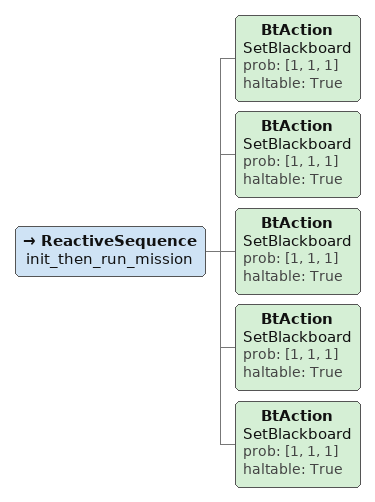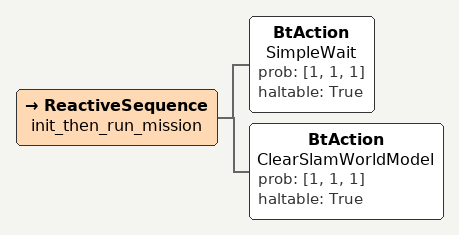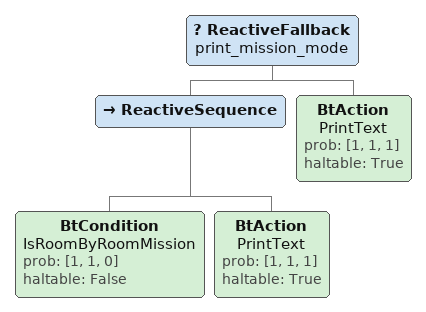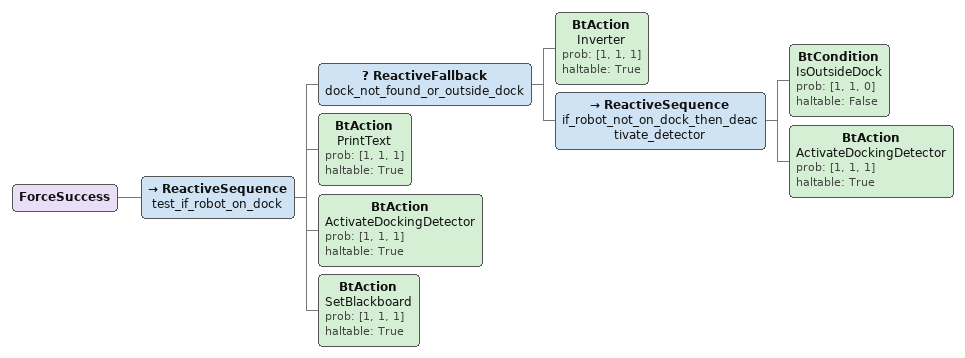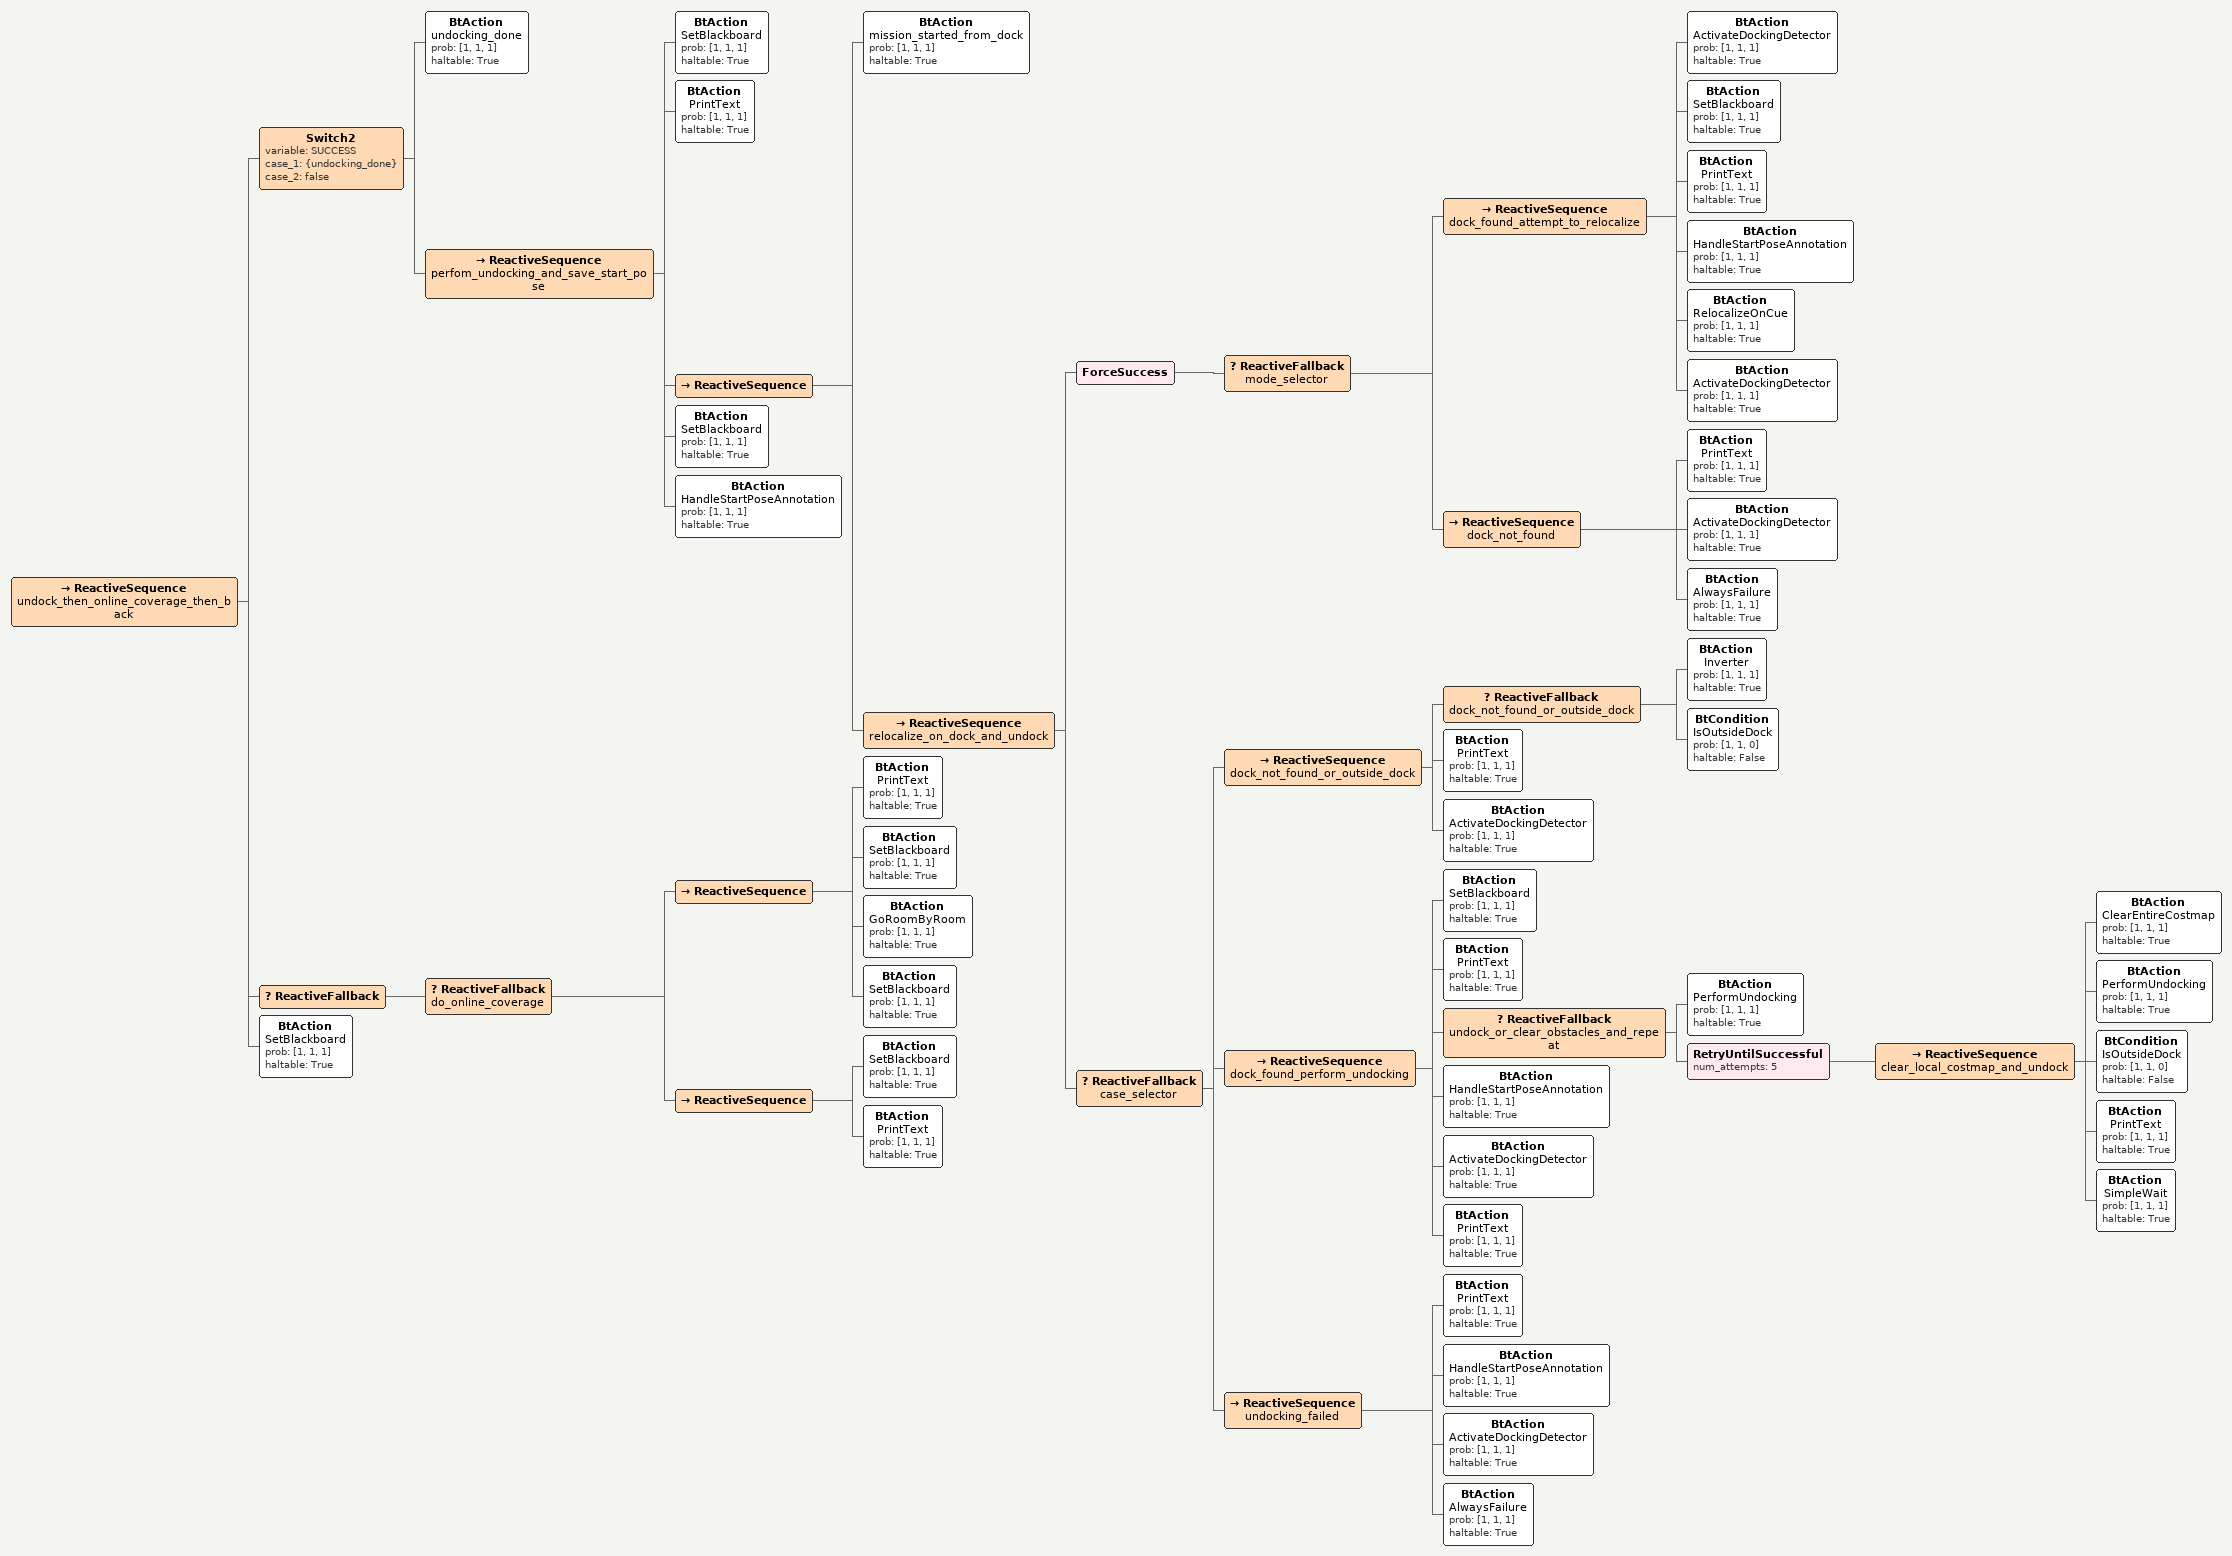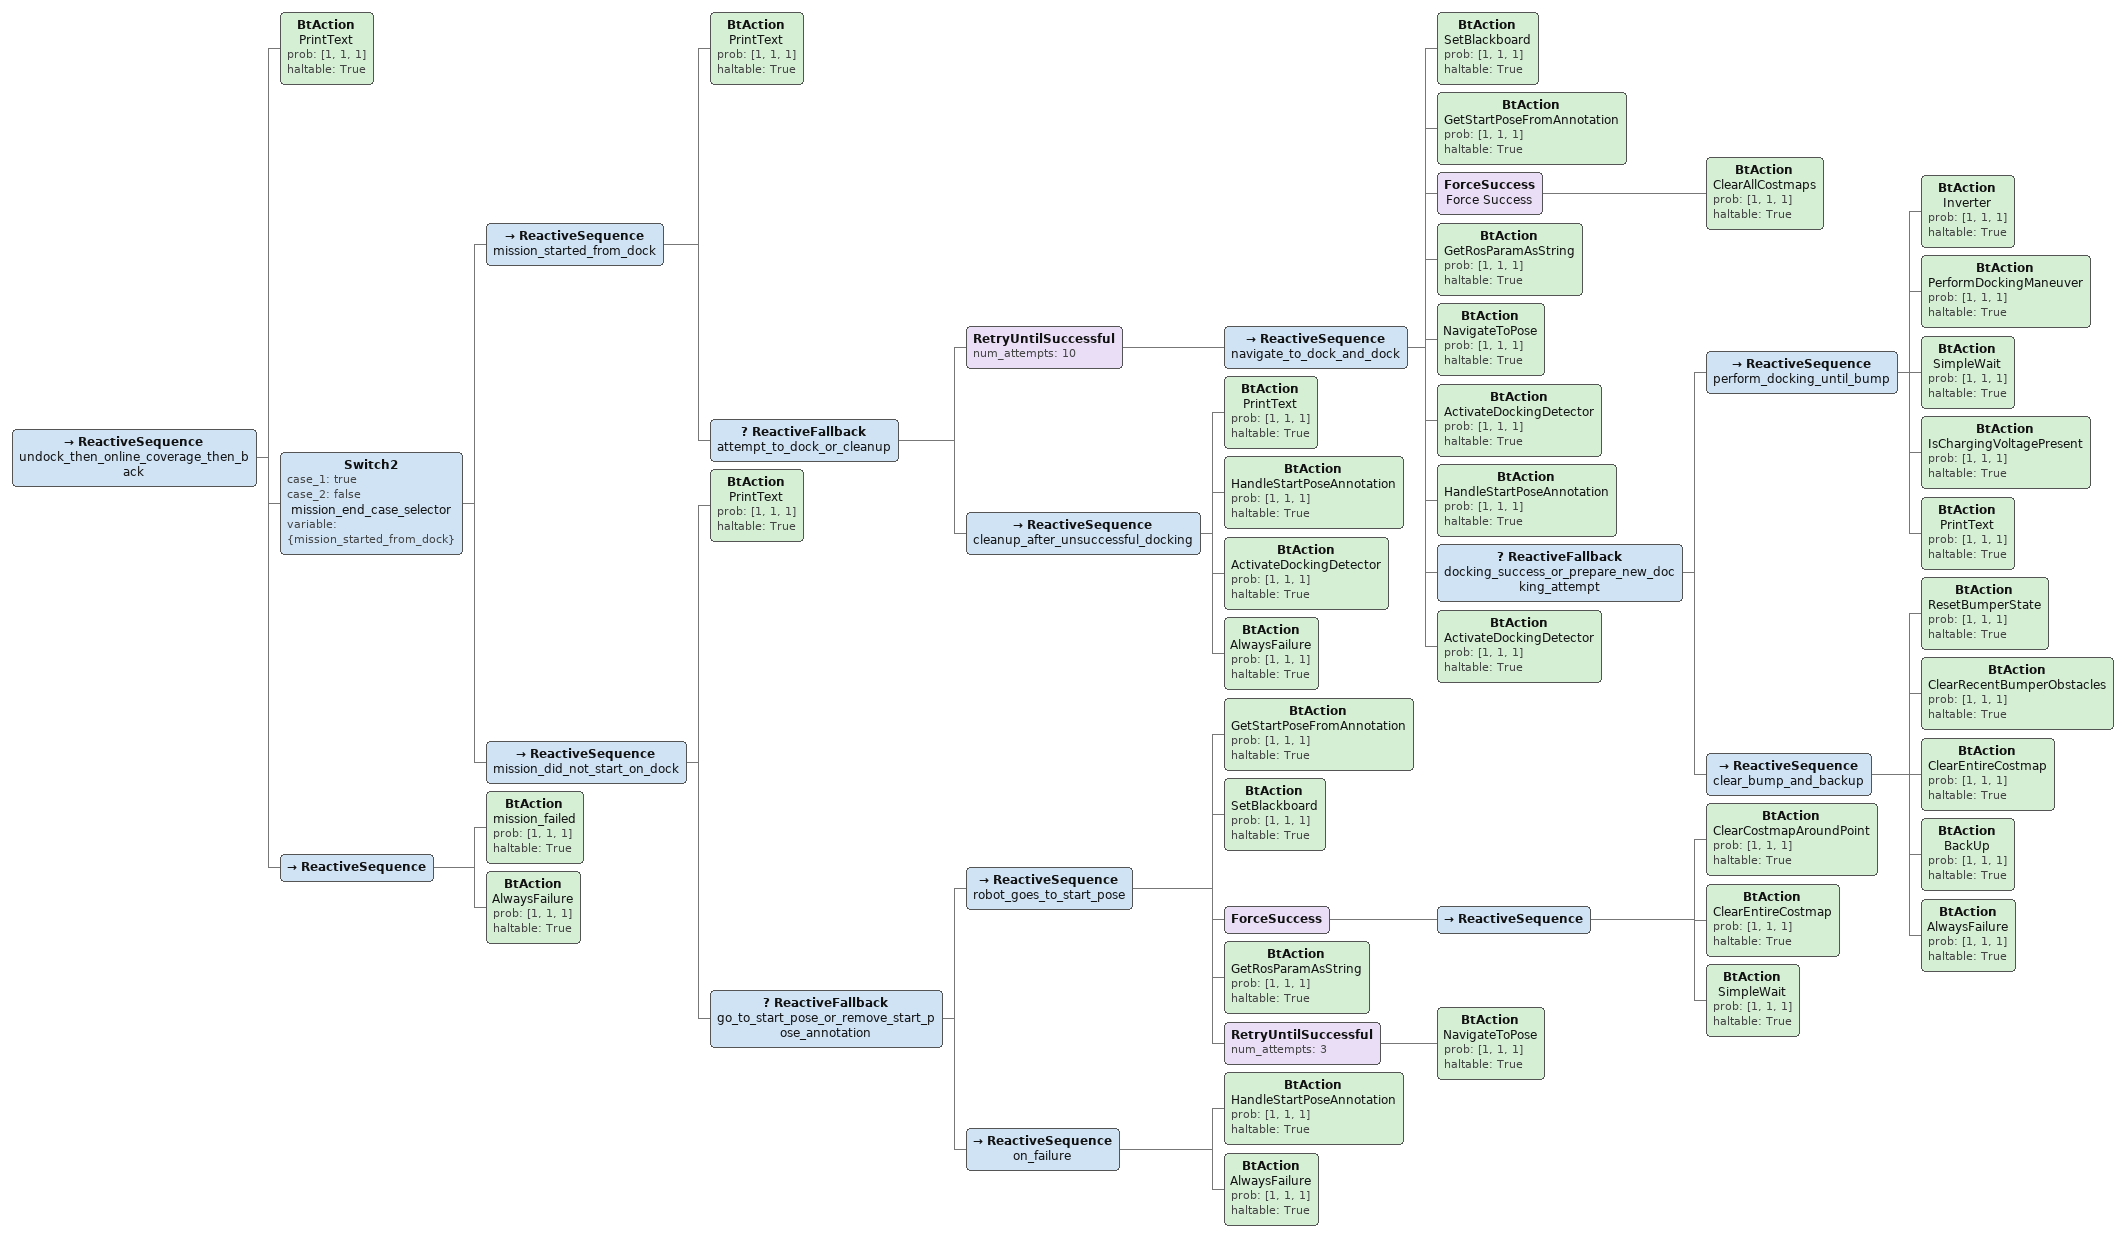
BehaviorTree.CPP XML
<ReactiveSequence name="init_then_run_mission">
	<BtAction name="SetBlackboard" prob="[1, 1, 1]" haltable="True"/>
	<BtAction name="SetBlackboard" prob="[1, 1, 1]" haltable="True"/>
	<BtAction name="SetBlackboard" prob="[1, 1, 1]" haltable="True"/>
	<BtAction name="SetBlackboard" prob="[1, 1, 1]" haltable="True"/>
	<BtAction name="SetBlackboard" prob="[1, 1, 1]" haltable="True"/>
</ReactiveSequence>

<ReactiveSequence name="init_then_run_mission">
	<BtAction name="SimpleWait" prob="[1, 1, 1]" haltable="True"/>
	<BtAction name="ClearSlamWorldModel" prob="[1, 1, 1]" haltable="True"/>
</ReactiveSequence>

<ReactiveFallback name="print_mission_mode">
	<ReactiveSequence>
		<BtCondition name="IsRoomByRoomMission" prob="[1, 1, 0]" haltable="False"/>
		<BtAction name="PrintText" prob="[1, 1, 1]" haltable="True"/>
	</ReactiveSequence>
	<BtAction name="PrintText" prob="[1, 1, 1]" haltable="True"/>
</ReactiveFallback>

<ForceSuccess>
	<ReactiveSequence name="test_if_robot_on_dock">
		<ReactiveFallback name="dock_not_found_or_outside_dock">
			<BtAction name="Inverter" prob="[1, 1, 1]" haltable="True"/>
			<ReactiveSequence name="if_robot_not_on_dock_then_deactivate_detector">
				<BtCondition name="IsOutsideDock" prob="[1, 1, 0]" haltable="False"/>
				<BtAction name="ActivateDockingDetector" prob="[1, 1, 1]" haltable="True"/>
			</ReactiveSequence>
		</ReactiveFallback>
		<BtAction name="PrintText" prob="[1, 1, 1]" haltable="True"/>
		<BtAction name="ActivateDockingDetector" prob="[1, 1, 1]" haltable="True"/>
		<BtAction name="SetBlackboard" prob="[1, 1, 1]" haltable="True"/>
	</ReactiveSequence>
</ForceSuccess>

<ReactiveSequence name="undock_then_online_coverage_then_back">
	<Switch2 variable="SUCCESS" case_1="{undocking_done}" case_2="false">
		<BtAction name="undocking_done" prob="[1, 1, 1]" haltable="True"/>
		<ReactiveSequence name="perfom_undocking_and_save_start_pose">
			<BtAction name="SetBlackboard" prob="[1, 1, 1]" haltable="True"/>
			<BtAction name="PrintText" prob="[1, 1, 1]" haltable="True"/>
			<ReactiveSequence>
				<BtAction name="mission_started_from_dock" prob="[1, 1, 1]" haltable="True"/>
				<ReactiveSequence name="relocalize_on_dock_and_undock">
					<ForceSuccess>
						<ReactiveFallback name="mode_selector">
							<ReactiveSequence name="dock_found_attempt_to_relocalize">
								<BtAction name="ActivateDockingDetector" prob="[1, 1, 1]" haltable="True"/>
								<BtAction name="SetBlackboard" prob="[1, 1, 1]" haltable="True"/>
								<BtAction name="PrintText" prob="[1, 1, 1]" haltable="True"/>
								<BtAction name="HandleStartPoseAnnotation" prob="[1, 1, 1]" haltable="True"/>
								<BtAction name="RelocalizeOnCue" prob="[1, 1, 1]" haltable="True"/>
								<BtAction name="ActivateDockingDetector" prob="[1, 1, 1]" haltable="True"/>
							</ReactiveSequence>
							<ReactiveSequence name="dock_not_found">
								<BtAction name="PrintText" prob="[1, 1, 1]" haltable="True"/>
								<BtAction name="ActivateDockingDetector" prob="[1, 1, 1]" haltable="True"/>
								<BtAction name="AlwaysFailure" prob="[1, 1, 1]" haltable="True"/>
							</ReactiveSequence>
						</ReactiveFallback>
					</ForceSuccess>
					<ReactiveFallback name="case_selector">
						<ReactiveSequence name="dock_not_found_or_outside_dock">
							<ReactiveFallback name="dock_not_found_or_outside_dock">
								<BtAction name="Inverter" prob="[1, 1, 1]" haltable="True"/>
								<BtCondition name="IsOutsideDock" prob="[1, 1, 0]" haltable="False"/>
							</ReactiveFallback>
							<BtAction name="PrintText" prob="[1, 1, 1]" haltable="True"/>
							<BtAction name="ActivateDockingDetector" prob="[1, 1, 1]" haltable="True"/>
						</ReactiveSequence>
						<ReactiveSequence name="dock_found_perform_undocking">
							<BtAction name="SetBlackboard" prob="[1, 1, 1]" haltable="True"/>
							<BtAction name="PrintText" prob="[1, 1, 1]" haltable="True"/>
							<ReactiveFallback name="undock_or_clear_obstacles_and_repeat">
								<BtAction name="PerformUndocking" prob="[1, 1, 1]" haltable="True"/>
								<RetryUntilSuccessful num_attempts="5">
									<ReactiveSequence name="clear_local_costmap_and_undock">
										<BtAction name="ClearEntireCostmap" prob="[1, 1, 1]" haltable="True"/>
										<BtAction name="PerformUndocking" prob="[1, 1, 1]" haltable="True"/>
										<BtCondition name="IsOutsideDock" prob="[1, 1, 0]" haltable="False"/>
										<BtAction name="PrintText" prob="[1, 1, 1]" haltable="True"/>
										<BtAction name="SimpleWait" prob="[1, 1, 1]" haltable="True"/>
									</ReactiveSequence>
								</RetryUntilSuccessful>
							</ReactiveFallback>
							<BtAction name="HandleStartPoseAnnotation" prob="[1, 1, 1]" haltable="True"/>
							<BtAction name="ActivateDockingDetector" prob="[1, 1, 1]" haltable="True"/>
							<BtAction name="PrintText" prob="[1, 1, 1]" haltable="True"/>
						</ReactiveSequence>
						<ReactiveSequence name="undocking_failed">
							<BtAction name="PrintText" prob="[1, 1, 1]" haltable="True"/>
							<BtAction name="HandleStartPoseAnnotation" prob="[1, 1, 1]" haltable="True"/>
							<BtAction name="ActivateDockingDetector" prob="[1, 1, 1]" haltable="True"/>
							<BtAction name="AlwaysFailure" prob="[1, 1, 1]" haltable="True"/>
						</ReactiveSequence>
					</ReactiveFallback>
				</ReactiveSequence>
			</ReactiveSequence>
			<BtAction name="SetBlackboard" prob="[1, 1, 1]" haltable="True"/>
			<BtAction name="HandleStartPoseAnnotation" prob="[1, 1, 1]" haltable="True"/>
		</ReactiveSequence>
	</Switch2>
	<ReactiveFallback>
		<ReactiveFallback name="do_online_coverage">
			<ReactiveSequence>
				<BtAction name="PrintText" prob="[1, 1, 1]" haltable="True"/>
				<BtAction name="SetBlackboard" prob="[1, 1, 1]" haltable="True"/>
				<BtAction name="GoRoomByRoom" prob="[1, 1, 1]" haltable="True"/>
				<BtAction name="SetBlackboard" prob="[1, 1, 1]" haltable="True"/>
			</ReactiveSequence>
			<ReactiveSequence>
				<BtAction name="SetBlackboard" prob="[1, 1, 1]" haltable="True"/>
				<BtAction name="PrintText" prob="[1, 1, 1]" haltable="True"/>
			</ReactiveSequence>
		</ReactiveFallback>
	</ReactiveFallback>
	<BtAction name="SetBlackboard" prob="[1, 1, 1]" haltable="True"/>
</ReactiveSequence>

<ReactiveSequence name="undock_then_online_coverage_then_back">
	<BtAction name="PrintText" prob="[1, 1, 1]" haltable="True"/>
	<Switch2 case_1="true" case_2="false" name="mission_end_case_selector" variable="{mission_started_from_dock}">
		<ReactiveSequence name="mission_started_from_dock">
			<BtAction name="PrintText" prob="[1, 1, 1]" haltable="True"/>
			<ReactiveFallback name="attempt_to_dock_or_cleanup">
				<RetryUntilSuccessful num_attempts="10">
					<ReactiveSequence name="navigate_to_dock_and_dock">
						<BtAction name="SetBlackboard" prob="[1, 1, 1]" haltable="True"/>
						<BtAction name="GetStartPoseFromAnnotation" prob="[1, 1, 1]" haltable="True"/>
						<ForceSuccess name="Force Success">
							<BtAction name="ClearAllCostmaps" prob="[1, 1, 1]" haltable="True"/>
						</ForceSuccess>
						<BtAction name="GetRosParamAsString" prob="[1, 1, 1]" haltable="True"/>
						<BtAction name="NavigateToPose" prob="[1, 1, 1]" haltable="True"/>
						<BtAction name="ActivateDockingDetector" prob="[1, 1, 1]" haltable="True"/>
						<BtAction name="HandleStartPoseAnnotation" prob="[1, 1, 1]" haltable="True"/>
						<ReactiveFallback name="docking_success_or_prepare_new_docking_attempt">
							<ReactiveSequence name="perform_docking_until_bump">
								<BtAction name="Inverter" prob="[1, 1, 1]" haltable="True"/>
								<BtAction name="PerformDockingManeuver" prob="[1, 1, 1]" haltable="True"/>
								<BtAction name="SimpleWait" prob="[1, 1, 1]" haltable="True"/>
								<BtAction name="IsChargingVoltagePresent" prob="[1, 1, 1]" haltable="True"/>
								<BtAction name="PrintText" prob="[1, 1, 1]" haltable="True"/>
							</ReactiveSequence>
							<ReactiveSequence name="clear_bump_and_backup">
								<BtAction name="ResetBumperState" prob="[1, 1, 1]" haltable="True"/>
								<BtAction name="ClearRecentBumperObstacles" prob="[1, 1, 1]" haltable="True"/>
								<BtAction name="ClearEntireCostmap" prob="[1, 1, 1]" haltable="True"/>
								<BtAction name="BackUp" prob="[1, 1, 1]" haltable="True"/>
								<BtAction name="AlwaysFailure" prob="[1, 1, 1]" haltable="True"/>
							</ReactiveSequence>
						</ReactiveFallback>
						<BtAction name="ActivateDockingDetector" prob="[1, 1, 1]" haltable="True"/>
					</ReactiveSequence>
				</RetryUntilSuccessful>
				<ReactiveSequence name="cleanup_after_unsuccessful_docking">
					<BtAction name="PrintText" prob="[1, 1, 1]" haltable="True"/>
					<BtAction name="HandleStartPoseAnnotation" prob="[1, 1, 1]" haltable="True"/>
					<BtAction name="ActivateDockingDetector" prob="[1, 1, 1]" haltable="True"/>
					<BtAction name="AlwaysFailure" prob="[1, 1, 1]" haltable="True"/>
				</ReactiveSequence>
			</ReactiveFallback>
		</ReactiveSequence>
		<ReactiveSequence name="mission_did_not_start_on_dock">
			<BtAction name="PrintText" prob="[1, 1, 1]" haltable="True"/>
			<ReactiveFallback name="go_to_start_pose_or_remove_start_pose_annotation">
				<ReactiveSequence name="robot_goes_to_start_pose">
					<BtAction name="GetStartPoseFromAnnotation" prob="[1, 1, 1]" haltable="True"/>
					<BtAction name="SetBlackboard" prob="[1, 1, 1]" haltable="True"/>
					<ForceSuccess>
						<ReactiveSequence>
							<BtAction name="ClearCostmapAroundPoint" prob="[1, 1, 1]" haltable="True"/>
							<BtAction name="ClearEntireCostmap" prob="[1, 1, 1]" haltable="True"/>
							<BtAction name="SimpleWait" prob="[1, 1, 1]" haltable="True"/>
						</ReactiveSequence>
					</ForceSuccess>
					<BtAction name="GetRosParamAsString" prob="[1, 1, 1]" haltable="True"/>
					<RetryUntilSuccessful num_attempts="3">
						<BtAction name="NavigateToPose" prob="[1, 1, 1]" haltable="True"/>
					</RetryUntilSuccessful>
				</ReactiveSequence>
				<ReactiveSequence name="on_failure">
					<BtAction name="HandleStartPoseAnnotation" prob="[1, 1, 1]" haltable="True"/>
					<BtAction name="AlwaysFailure" prob="[1, 1, 1]" haltable="True"/>
				</ReactiveSequence>
			</ReactiveFallback>
		</ReactiveSequence>
	</Switch2>
	<ReactiveSequence>
		<BtAction name="mission_failed" prob="[1, 1, 1]" haltable="True"/>
		<BtAction name="AlwaysFailure" prob="[1, 1, 1]" haltable="True"/>
	</ReactiveSequence>
</ReactiveSequence>
